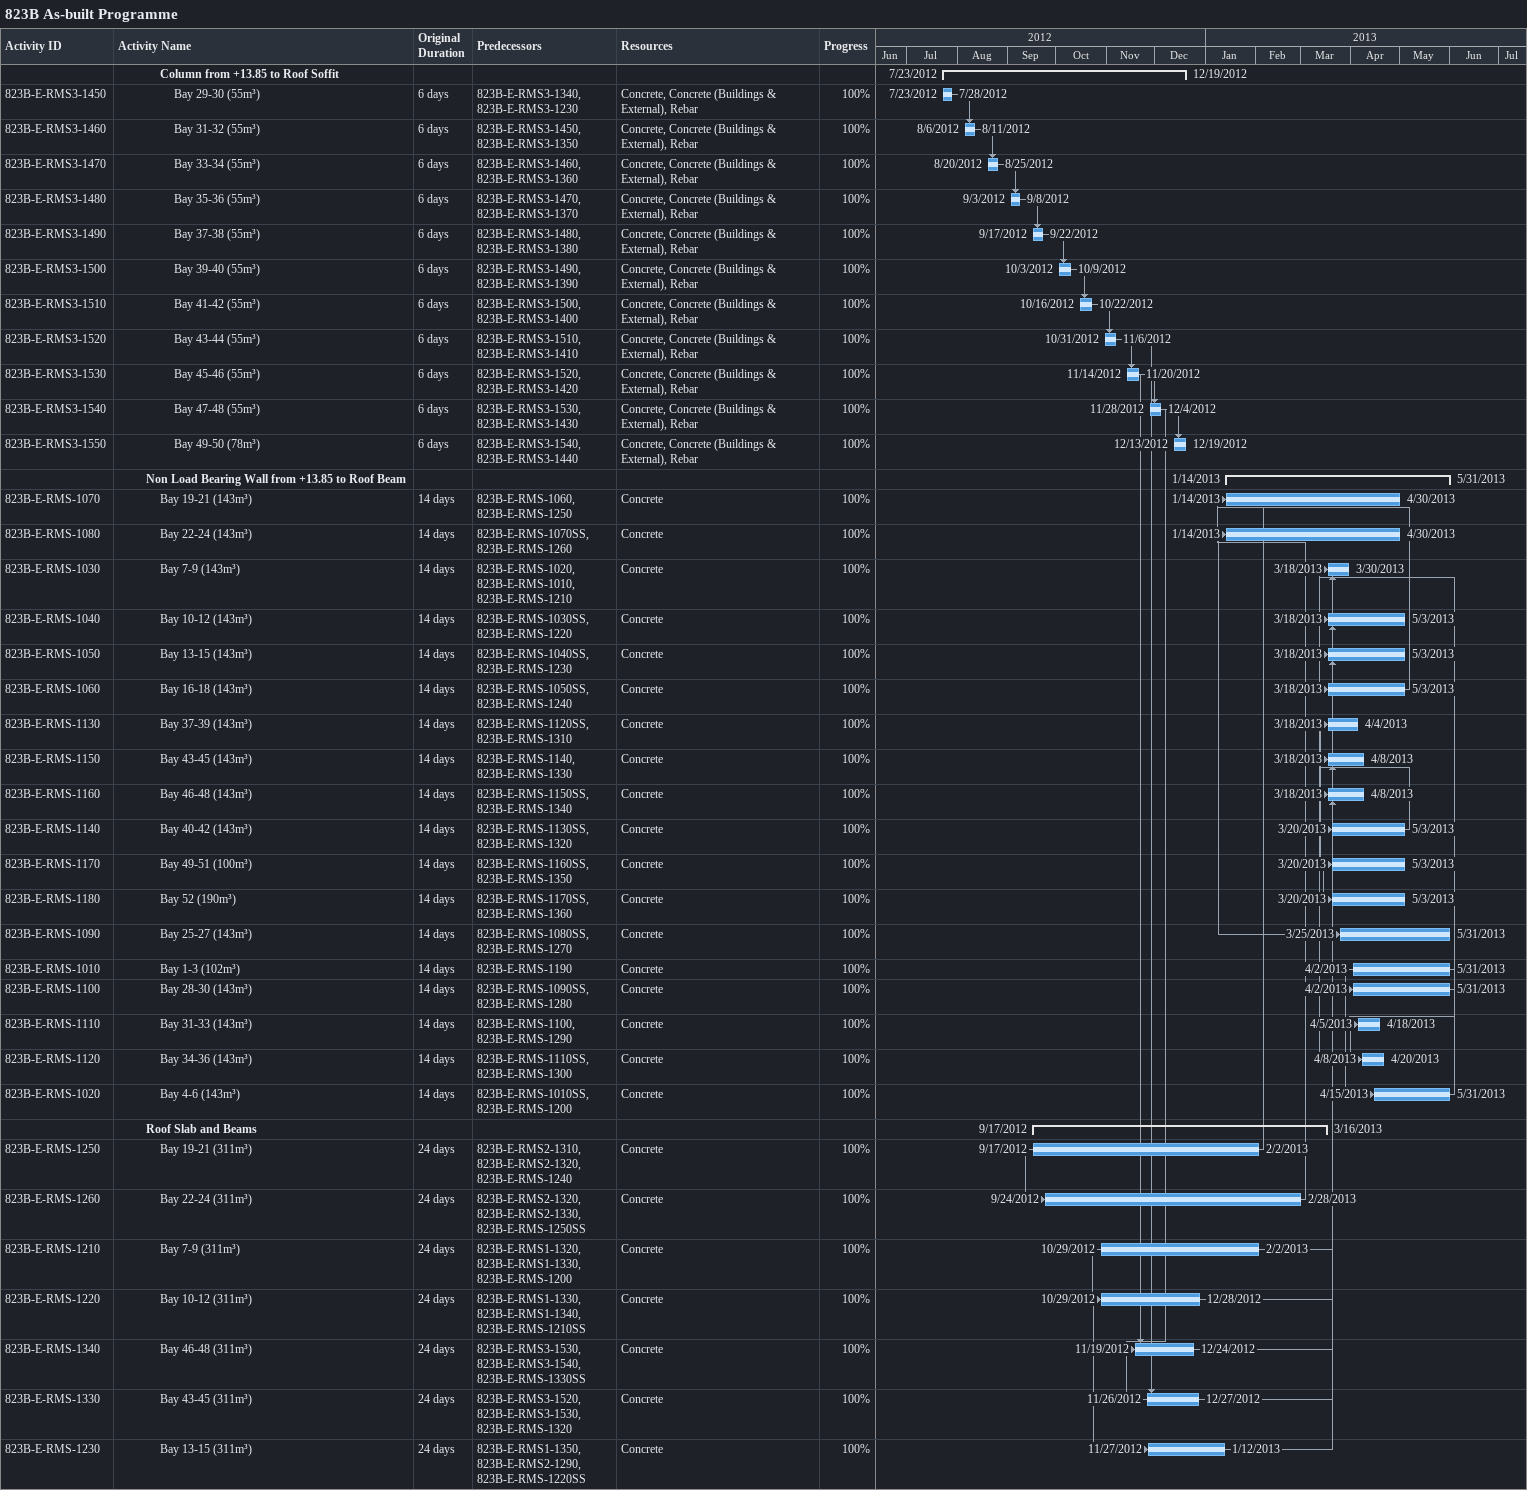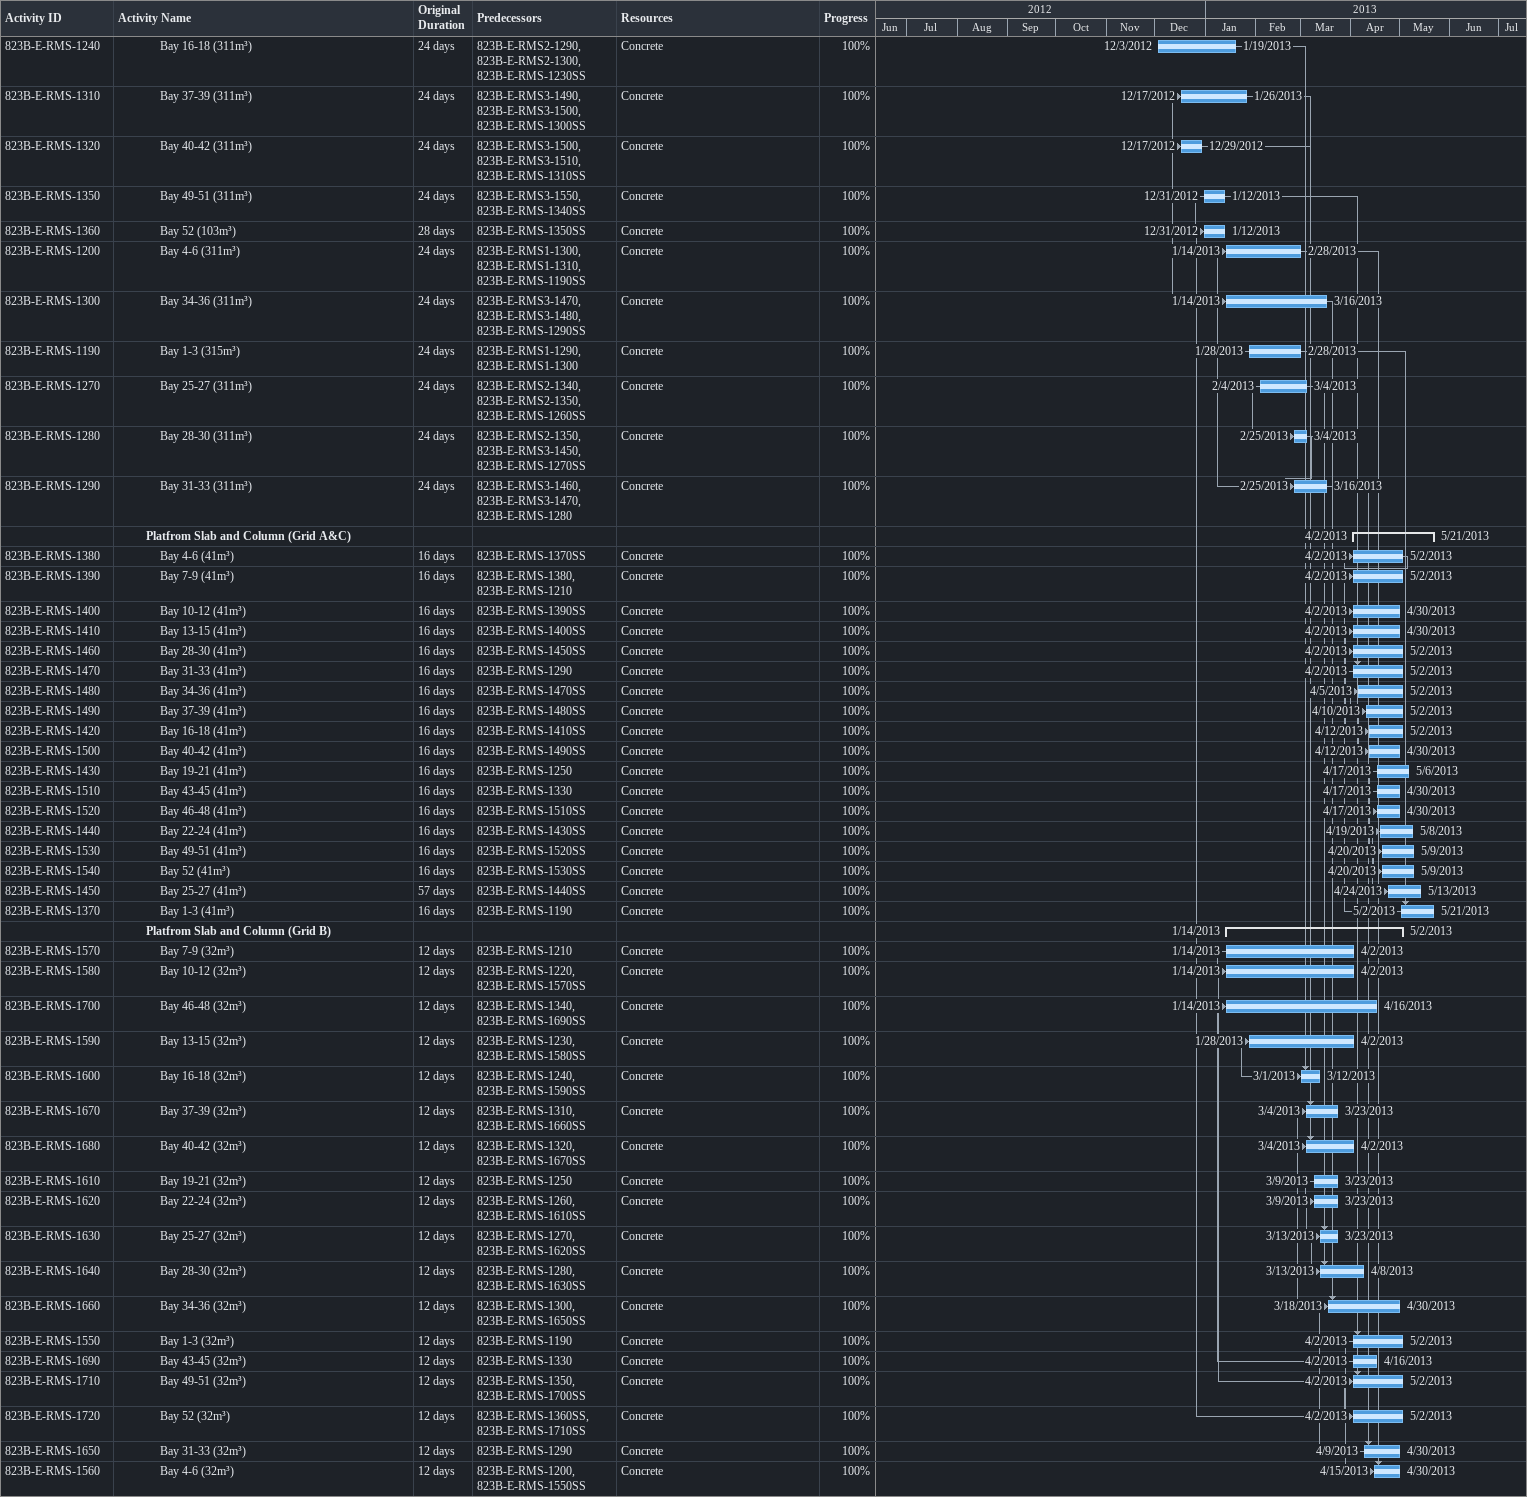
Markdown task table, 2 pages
823B As-built Programme

| ID | Level | Task | Original duration | Start | Finish | Predecessors | Resources | % complete |
|---|---|---|---|---|---|---|---|---|
|  | 4 | **Column from +13.85 to Roof Soffit** |  | 2012-07-23 | 2012-12-19 |  |  |  |
| 823B-E-RMS3-1450 | 5 | Bay 29-30 (55m³) | 6d | 2012-07-23 | 2012-07-28 | 823B-E-RMS3-1340, 823B-E-RMS3-1230 | Concrete, Concrete (Buildings & External), Rebar | 100 |
| 823B-E-RMS3-1460 | 5 | Bay 31-32 (55m³) | 6d | 2012-08-06 | 2012-08-11 | 823B-E-RMS3-1450, 823B-E-RMS3-1350 | Concrete, Concrete (Buildings & External), Rebar | 100 |
| 823B-E-RMS3-1470 | 5 | Bay 33-34 (55m³) | 6d | 2012-08-20 | 2012-08-25 | 823B-E-RMS3-1460, 823B-E-RMS3-1360 | Concrete, Concrete (Buildings & External), Rebar | 100 |
| 823B-E-RMS3-1480 | 5 | Bay 35-36 (55m³) | 6d | 2012-09-03 | 2012-09-08 | 823B-E-RMS3-1470, 823B-E-RMS3-1370 | Concrete, Concrete (Buildings & External), Rebar | 100 |
| 823B-E-RMS3-1490 | 5 | Bay 37-38 (55m³) | 6d | 2012-09-17 | 2012-09-22 | 823B-E-RMS3-1480, 823B-E-RMS3-1380 | Concrete, Concrete (Buildings & External), Rebar | 100 |
| 823B-E-RMS3-1500 | 5 | Bay 39-40 (55m³) | 6d | 2012-10-03 | 2012-10-09 | 823B-E-RMS3-1490, 823B-E-RMS3-1390 | Concrete, Concrete (Buildings & External), Rebar | 100 |
| 823B-E-RMS3-1510 | 5 | Bay 41-42 (55m³) | 6d | 2012-10-16 | 2012-10-22 | 823B-E-RMS3-1500, 823B-E-RMS3-1400 | Concrete, Concrete (Buildings & External), Rebar | 100 |
| 823B-E-RMS3-1520 | 5 | Bay 43-44 (55m³) | 6d | 2012-10-31 | 2012-11-06 | 823B-E-RMS3-1510, 823B-E-RMS3-1410 | Concrete, Concrete (Buildings & External), Rebar | 100 |
| 823B-E-RMS3-1530 | 5 | Bay 45-46 (55m³) | 6d | 2012-11-14 | 2012-11-20 | 823B-E-RMS3-1520, 823B-E-RMS3-1420 | Concrete, Concrete (Buildings & External), Rebar | 100 |
| 823B-E-RMS3-1540 | 5 | Bay 47-48 (55m³) | 6d | 2012-11-28 | 2012-12-04 | 823B-E-RMS3-1530, 823B-E-RMS3-1430 | Concrete, Concrete (Buildings & External), Rebar | 100 |
| 823B-E-RMS3-1550 | 5 | Bay 49-50 (78m³) | 6d | 2012-12-13 | 2012-12-19 | 823B-E-RMS3-1540, 823B-E-RMS3-1440 | Concrete, Concrete (Buildings & External), Rebar | 100 |
|  | 3 | **Non Load Bearing Wall from +13.85 to Roof Beam** |  | 2013-01-14 | 2013-05-31 |  |  |  |
| 823B-E-RMS-1070 | 4 | Bay 19-21 (143m³) | 14d | 2013-01-14 | 2013-04-30 | 823B-E-RMS-1060, 823B-E-RMS-1250 | Concrete | 100 |
| 823B-E-RMS-1080 | 4 | Bay 22-24 (143m³) | 14d | 2013-01-14 | 2013-04-30 | 823B-E-RMS-1070SS, 823B-E-RMS-1260 | Concrete | 100 |
| 823B-E-RMS-1030 | 4 | Bay 7-9 (143m³) | 14d | 2013-03-18 | 2013-03-30 | 823B-E-RMS-1020, 823B-E-RMS-1010, 823B-E-RMS-1210 | Concrete | 100 |
| 823B-E-RMS-1040 | 4 | Bay 10-12 (143m³) | 14d | 2013-03-18 | 2013-05-03 | 823B-E-RMS-1030SS, 823B-E-RMS-1220 | Concrete | 100 |
| 823B-E-RMS-1050 | 4 | Bay 13-15 (143m³) | 14d | 2013-03-18 | 2013-05-03 | 823B-E-RMS-1040SS, 823B-E-RMS-1230 | Concrete | 100 |
| 823B-E-RMS-1060 | 4 | Bay 16-18 (143m³) | 14d | 2013-03-18 | 2013-05-03 | 823B-E-RMS-1050SS, 823B-E-RMS-1240 | Concrete | 100 |
| 823B-E-RMS-1130 | 4 | Bay 37-39 (143m³) | 14d | 2013-03-18 | 2013-04-04 | 823B-E-RMS-1120SS, 823B-E-RMS-1310 | Concrete | 100 |
| 823B-E-RMS-1150 | 4 | Bay 43-45 (143m³) | 14d | 2013-03-18 | 2013-04-08 | 823B-E-RMS-1140, 823B-E-RMS-1330 | Concrete | 100 |
| 823B-E-RMS-1160 | 4 | Bay 46-48 (143m³) | 14d | 2013-03-18 | 2013-04-08 | 823B-E-RMS-1150SS, 823B-E-RMS-1340 | Concrete | 100 |
| 823B-E-RMS-1140 | 4 | Bay 40-42 (143m³) | 14d | 2013-03-20 | 2013-05-03 | 823B-E-RMS-1130SS, 823B-E-RMS-1320 | Concrete | 100 |
| 823B-E-RMS-1170 | 4 | Bay 49-51 (100m³) | 14d | 2013-03-20 | 2013-05-03 | 823B-E-RMS-1160SS, 823B-E-RMS-1350 | Concrete | 100 |
| 823B-E-RMS-1180 | 4 | Bay 52 (190m³) | 14d | 2013-03-20 | 2013-05-03 | 823B-E-RMS-1170SS, 823B-E-RMS-1360 | Concrete | 100 |
| 823B-E-RMS-1090 | 4 | Bay 25-27 (143m³) | 14d | 2013-03-25 | 2013-05-31 | 823B-E-RMS-1080SS, 823B-E-RMS-1270 | Concrete | 100 |
| 823B-E-RMS-1010 | 4 | Bay 1-3 (102m³) | 14d | 2013-04-02 | 2013-05-31 | 823B-E-RMS-1190 | Concrete | 100 |
| 823B-E-RMS-1100 | 4 | Bay 28-30 (143m³) | 14d | 2013-04-02 | 2013-05-31 | 823B-E-RMS-1090SS, 823B-E-RMS-1280 | Concrete | 100 |
| 823B-E-RMS-1110 | 4 | Bay 31-33 (143m³) | 14d | 2013-04-05 | 2013-04-18 | 823B-E-RMS-1100, 823B-E-RMS-1290 | Concrete | 100 |
| 823B-E-RMS-1120 | 4 | Bay 34-36 (143m³) | 14d | 2013-04-08 | 2013-04-20 | 823B-E-RMS-1110SS, 823B-E-RMS-1300 | Concrete | 100 |
| 823B-E-RMS-1020 | 4 | Bay 4-6 (143m³) | 14d | 2013-04-15 | 2013-05-31 | 823B-E-RMS-1010SS, 823B-E-RMS-1200 | Concrete | 100 |
|  | 3 | **Roof Slab and Beams** |  | 2012-09-17 | 2013-03-16 |  |  |  |
| 823B-E-RMS-1250 | 4 | Bay 19-21 (311m³) | 24d | 2012-09-17 | 2013-02-02 | 823B-E-RMS2-1310, 823B-E-RMS2-1320, 823B-E-RMS-1240 | Concrete | 100 |
| 823B-E-RMS-1260 | 4 | Bay 22-24 (311m³) | 24d | 2012-09-24 | 2013-02-28 | 823B-E-RMS2-1320, 823B-E-RMS2-1330, 823B-E-RMS-1250SS | Concrete | 100 |
| 823B-E-RMS-1210 | 4 | Bay 7-9 (311m³) | 24d | 2012-10-29 | 2013-02-02 | 823B-E-RMS1-1320, 823B-E-RMS1-1330, 823B-E-RMS-1200 | Concrete | 100 |
| 823B-E-RMS-1220 | 4 | Bay 10-12 (311m³) | 24d | 2012-10-29 | 2012-12-28 | 823B-E-RMS1-1330, 823B-E-RMS1-1340, 823B-E-RMS-1210SS | Concrete | 100 |
| 823B-E-RMS-1340 | 4 | Bay 46-48 (311m³) | 24d | 2012-11-19 | 2012-12-24 | 823B-E-RMS3-1530, 823B-E-RMS3-1540, 823B-E-RMS-1330SS | Concrete | 100 |
| 823B-E-RMS-1330 | 4 | Bay 43-45 (311m³) | 24d | 2012-11-26 | 2012-12-27 | 823B-E-RMS3-1520, 823B-E-RMS3-1530, 823B-E-RMS-1320 | Concrete | 100 |
| 823B-E-RMS-1230 | 4 | Bay 13-15 (311m³) | 24d | 2012-11-27 | 2013-01-12 | 823B-E-RMS1-1350, 823B-E-RMS2-1290, 823B-E-RMS-1220SS | Concrete | 100 |
| 823B-E-RMS-1240 | 4 | Bay 16-18 (311m³) | 24d | 2012-12-03 | 2013-01-19 | 823B-E-RMS2-1290, 823B-E-RMS2-1300, 823B-E-RMS-1230SS | Concrete | 100 |
| 823B-E-RMS-1310 | 4 | Bay 37-39 (311m³) | 24d | 2012-12-17 | 2013-01-26 | 823B-E-RMS3-1490, 823B-E-RMS3-1500, 823B-E-RMS-1300SS | Concrete | 100 |
| 823B-E-RMS-1320 | 4 | Bay 40-42 (311m³) | 24d | 2012-12-17 | 2012-12-29 | 823B-E-RMS3-1500, 823B-E-RMS3-1510, 823B-E-RMS-1310SS | Concrete | 100 |
| 823B-E-RMS-1350 | 4 | Bay 49-51 (311m³) | 24d | 2012-12-31 | 2013-01-12 | 823B-E-RMS3-1550, 823B-E-RMS-1340SS | Concrete | 100 |
| 823B-E-RMS-1360 | 4 | Bay 52 (103m³) | 28d | 2012-12-31 | 2013-01-12 | 823B-E-RMS-1350SS | Concrete | 100 |
| 823B-E-RMS-1200 | 4 | Bay 4-6 (311m³) | 24d | 2013-01-14 | 2013-02-28 | 823B-E-RMS1-1300, 823B-E-RMS1-1310, 823B-E-RMS-1190SS | Concrete | 100 |
| 823B-E-RMS-1300 | 4 | Bay 34-36 (311m³) | 24d | 2013-01-14 | 2013-03-16 | 823B-E-RMS3-1470, 823B-E-RMS3-1480, 823B-E-RMS-1290SS | Concrete | 100 |
| 823B-E-RMS-1190 | 4 | Bay 1-3 (315m³) | 24d | 2013-01-28 | 2013-02-28 | 823B-E-RMS1-1290, 823B-E-RMS1-1300 | Concrete | 100 |
| 823B-E-RMS-1270 | 4 | Bay 25-27 (311m³) | 24d | 2013-02-04 | 2013-03-04 | 823B-E-RMS2-1340, 823B-E-RMS2-1350, 823B-E-RMS-1260SS | Concrete | 100 |
| 823B-E-RMS-1280 | 4 | Bay 28-30 (311m³) | 24d | 2013-02-25 | 2013-03-04 | 823B-E-RMS2-1350, 823B-E-RMS3-1450, 823B-E-RMS-1270SS | Concrete | 100 |
| 823B-E-RMS-1290 | 4 | Bay 31-33 (311m³) | 24d | 2013-02-25 | 2013-03-16 | 823B-E-RMS3-1460, 823B-E-RMS3-1470, 823B-E-RMS-1280 | Concrete | 100 |
|  | 3 | **Platfrom Slab and Column (Grid A&C)** |  | 2013-04-02 | 2013-05-21 |  |  |  |
| 823B-E-RMS-1380 | 4 | Bay 4-6 (41m³) | 16d | 2013-04-02 | 2013-05-02 | 823B-E-RMS-1370SS | Concrete | 100 |
| 823B-E-RMS-1390 | 4 | Bay 7-9 (41m³) | 16d | 2013-04-02 | 2013-05-02 | 823B-E-RMS-1380, 823B-E-RMS-1210 | Concrete | 100 |
| 823B-E-RMS-1400 | 4 | Bay 10-12 (41m³) | 16d | 2013-04-02 | 2013-04-30 | 823B-E-RMS-1390SS | Concrete | 100 |
| 823B-E-RMS-1410 | 4 | Bay 13-15 (41m³) | 16d | 2013-04-02 | 2013-04-30 | 823B-E-RMS-1400SS | Concrete | 100 |
| 823B-E-RMS-1460 | 4 | Bay 28-30 (41m³) | 16d | 2013-04-02 | 2013-05-02 | 823B-E-RMS-1450SS | Concrete | 100 |
| 823B-E-RMS-1470 | 4 | Bay 31-33 (41m³) | 16d | 2013-04-02 | 2013-05-02 | 823B-E-RMS-1290 | Concrete | 100 |
| 823B-E-RMS-1480 | 4 | Bay 34-36 (41m³) | 16d | 2013-04-05 | 2013-05-02 | 823B-E-RMS-1470SS | Concrete | 100 |
| 823B-E-RMS-1490 | 4 | Bay 37-39 (41m³) | 16d | 2013-04-10 | 2013-05-02 | 823B-E-RMS-1480SS | Concrete | 100 |
| 823B-E-RMS-1420 | 4 | Bay 16-18 (41m³) | 16d | 2013-04-12 | 2013-05-02 | 823B-E-RMS-1410SS | Concrete | 100 |
| 823B-E-RMS-1500 | 4 | Bay 40-42 (41m³) | 16d | 2013-04-12 | 2013-04-30 | 823B-E-RMS-1490SS | Concrete | 100 |
| 823B-E-RMS-1430 | 4 | Bay 19-21 (41m³) | 16d | 2013-04-17 | 2013-05-06 | 823B-E-RMS-1250 | Concrete | 100 |
| 823B-E-RMS-1510 | 4 | Bay 43-45 (41m³) | 16d | 2013-04-17 | 2013-04-30 | 823B-E-RMS-1330 | Concrete | 100 |
| 823B-E-RMS-1520 | 4 | Bay 46-48 (41m³) | 16d | 2013-04-17 | 2013-04-30 | 823B-E-RMS-1510SS | Concrete | 100 |
| 823B-E-RMS-1440 | 4 | Bay 22-24 (41m³) | 16d | 2013-04-19 | 2013-05-08 | 823B-E-RMS-1430SS | Concrete | 100 |
| 823B-E-RMS-1530 | 4 | Bay 49-51 (41m³) | 16d | 2013-04-20 | 2013-05-09 | 823B-E-RMS-1520SS | Concrete | 100 |
| 823B-E-RMS-1540 | 4 | Bay 52 (41m³) | 16d | 2013-04-20 | 2013-05-09 | 823B-E-RMS-1530SS | Concrete | 100 |
| 823B-E-RMS-1450 | 4 | Bay 25-27 (41m³) | 57d | 2013-04-24 | 2013-05-13 | 823B-E-RMS-1440SS | Concrete | 100 |
| 823B-E-RMS-1370 | 4 | Bay 1-3 (41m³) | 16d | 2013-05-02 | 2013-05-21 | 823B-E-RMS-1190 | Concrete | 100 |
|  | 3 | **Platfrom Slab and Column (Grid B)** |  | 2013-01-14 | 2013-05-02 |  |  |  |
| 823B-E-RMS-1570 | 4 | Bay 7-9 (32m³) | 12d | 2013-01-14 | 2013-04-02 | 823B-E-RMS-1210 | Concrete | 100 |
| 823B-E-RMS-1580 | 4 | Bay 10-12 (32m³) | 12d | 2013-01-14 | 2013-04-02 | 823B-E-RMS-1220, 823B-E-RMS-1570SS | Concrete | 100 |
| 823B-E-RMS-1700 | 4 | Bay 46-48 (32m³) | 12d | 2013-01-14 | 2013-04-16 | 823B-E-RMS-1340, 823B-E-RMS-1690SS | Concrete | 100 |
| 823B-E-RMS-1590 | 4 | Bay 13-15 (32m³) | 12d | 2013-01-28 | 2013-04-02 | 823B-E-RMS-1230, 823B-E-RMS-1580SS | Concrete | 100 |
| 823B-E-RMS-1600 | 4 | Bay 16-18 (32m³) | 12d | 2013-03-01 | 2013-03-12 | 823B-E-RMS-1240, 823B-E-RMS-1590SS | Concrete | 100 |
| 823B-E-RMS-1670 | 4 | Bay 37-39 (32m³) | 12d | 2013-03-04 | 2013-03-23 | 823B-E-RMS-1310, 823B-E-RMS-1660SS | Concrete | 100 |
| 823B-E-RMS-1680 | 4 | Bay 40-42 (32m³) | 12d | 2013-03-04 | 2013-04-02 | 823B-E-RMS-1320, 823B-E-RMS-1670SS | Concrete | 100 |
| 823B-E-RMS-1610 | 4 | Bay 19-21 (32m³) | 12d | 2013-03-09 | 2013-03-23 | 823B-E-RMS-1250 | Concrete | 100 |
| 823B-E-RMS-1620 | 4 | Bay 22-24 (32m³) | 12d | 2013-03-09 | 2013-03-23 | 823B-E-RMS-1260, 823B-E-RMS-1610SS | Concrete | 100 |
| 823B-E-RMS-1630 | 4 | Bay 25-27 (32m³) | 12d | 2013-03-13 | 2013-03-23 | 823B-E-RMS-1270, 823B-E-RMS-1620SS | Concrete | 100 |
| 823B-E-RMS-1640 | 4 | Bay 28-30 (32m³) | 12d | 2013-03-13 | 2013-04-08 | 823B-E-RMS-1280, 823B-E-RMS-1630SS | Concrete | 100 |
| 823B-E-RMS-1660 | 4 | Bay 34-36 (32m³) | 12d | 2013-03-18 | 2013-04-30 | 823B-E-RMS-1300, 823B-E-RMS-1650SS | Concrete | 100 |
| 823B-E-RMS-1550 | 4 | Bay 1-3 (32m³) | 12d | 2013-04-02 | 2013-05-02 | 823B-E-RMS-1190 | Concrete | 100 |
| 823B-E-RMS-1690 | 4 | Bay 43-45 (32m³) | 12d | 2013-04-02 | 2013-04-16 | 823B-E-RMS-1330 | Concrete | 100 |
| 823B-E-RMS-1710 | 4 | Bay 49-51 (32m³) | 12d | 2013-04-02 | 2013-05-02 | 823B-E-RMS-1350, 823B-E-RMS-1700SS | Concrete | 100 |
| 823B-E-RMS-1720 | 4 | Bay 52 (32m³) | 12d | 2013-04-02 | 2013-05-02 | 823B-E-RMS-1360SS, 823B-E-RMS-1710SS | Concrete | 100 |
| 823B-E-RMS-1650 | 4 | Bay 31-33 (32m³) | 12d | 2013-04-09 | 2013-04-30 | 823B-E-RMS-1290 | Concrete | 100 |
| 823B-E-RMS-1560 | 4 | Bay 4-6 (32m³) | 12d | 2013-04-15 | 2013-04-30 | 823B-E-RMS-1200, 823B-E-RMS-1550SS | Concrete | 100 |
